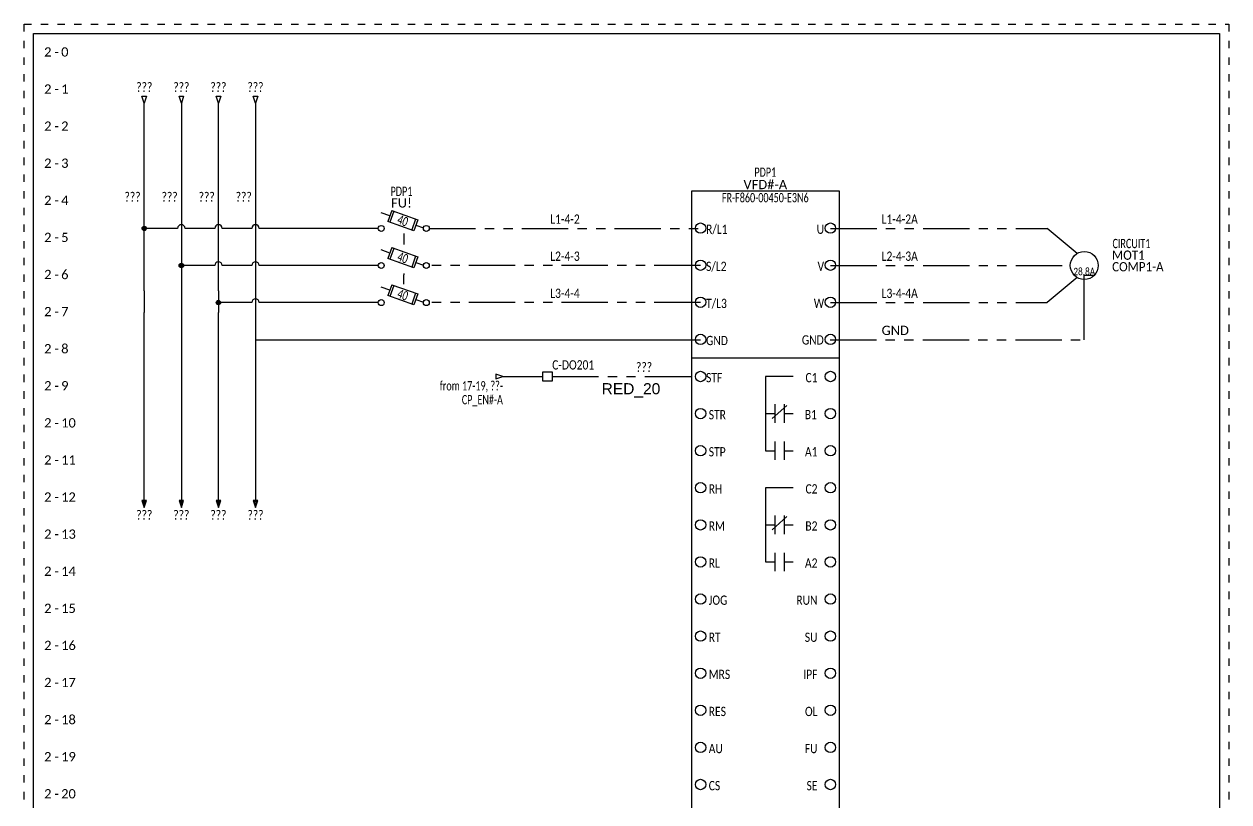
# Model space of a CAD drawing. Header units: inches. Extents: x 0 to 16.2, y 0 to 21.2.
# Drawn here: x 0 to 16.25, y 10.77 to 21.25 of the extents above; entities that cross this region are included whole.
import ezdxf
from ezdxf.enums import TextEntityAlignment as Align

# ---------------------------------------------------------------- set-up
doc = ezdxf.new("R2010")
doc.units = ezdxf.units.IN
doc.header["$MEASUREMENT"] = 0
doc.linetypes.add('DOT2', pattern=[0.125, 0, -0.125])
doc.linetypes.add('PHANTOM2', pattern=[1.25, 0.625, -0.125, 0.125, -0.125, 0.125, -0.125])
for name, color, linetype in [('BRN_8', 46, 'Continuous'), ('GRN_14', 76, 'Continuous'), ('LINK', 9, 'Continuous'), ('MISC', 7, 'Continuous'), ('ORG_8', 30, 'Continuous'), ('RED_20', 10, 'Continuous'), ('SYMS', 7, 'Continuous'), ('TAGFIXED', 7, 'Continuous'), ('TERMS', 123, 'Continuous'), ('WIRENO', 72, 'Continuous'), ('YEL_8', 2, 'Continuous')]:
    doc.layers.add(name, color=color, linetype=linetype)
doc.layers.add('TITLEBLOCK_FRAME', color=7, linetype='DOT2', plot=False)
doc.styles.get("Standard").update_dxf_attribs({"font": 'arial.ttf'})
doc.styles.add('TB_BODY', font='arial.ttf')
doc.styles.add('WD', font='calibri.ttf')

# ---------------------------------------------------------------- blocks, each defined once
blk = doc.blocks.new('HA1D3')
blk.add_lwpolyline([(-0.094, 0), (-0.094, -0.031), (0, 0), (-0.094, 0.031), (-0.094, 0)])
at = {"style": 'WD', "width": 0.8, "flags": 8}
blk.add_attdef('WIRENO', text='', height=0.125, dxfattribs=at).set_placement((0, 0.094), align=Align.RIGHT)
at = {"style": 'WD', "flags": 1}
blk.add_attdef('SIGCODE', text='', height=0.01, dxfattribs=at).set_placement((-0.02, 0.047), align=Align.RIGHT)
blk.add_attdef('X1TERM01', (0, 0), '', height=0.01, dxfattribs=at)
at = {"style": 'WD', "width": 0.7}
for tag, p in [('XREF', (0, -0.188)), ('DESC1', (0, -0.375))]:
    blk.add_attdef(tag, text='', height=0.125, dxfattribs=at).set_placement(p, align=Align.RIGHT)
blk = doc.blocks.new('HA1D2')
blk.add_lwpolyline([(0, 0.094), (0.031, 0.094), (0, 0), (-0.031, 0.094), (0, 0.094)])
at = {"style": 'WD', "width": 0.8, "flags": 8}
blk.add_attdef('WIRENO', text='', height=0.125, dxfattribs=at).set_placement((0, 0.15), align=Align.CENTER)
at = {"style": 'WD', "flags": 1}
for tag, p in [('X8TERM01', (0, 0)), ('SIGCODE', (0.026, 0.066))]:
    blk.add_attdef(tag, p, '', height=0.01, dxfattribs=at)
at = {"style": 'WD', "width": 0.7}
for tag, p in [('XREF', (0.077, -0.037)), ('DESC1', (0.077, -0.206))]:
    blk.add_attdef(tag, p, '', height=0.125, dxfattribs=at)
blk = doc.blocks.new('HA1S4')
for points in [[(0, 0), (-0.031, 0), (0, -0.094), (0.031, 0), (0, 0)], [(0.016, -0.011), (-0.016, -0.011), (0, -0.058), (0.016, -0.011)]]:
    blk.add_lwpolyline(points)
at = {"style": 'WD', "width": 0.7}
for tag, p in [('DESC1', (0.087, 0.113)), ('XREF', (0.087, -0.062))]:
    blk.add_attdef(tag, p, '', height=0.125, dxfattribs=at)
at = {"style": 'WD', "flags": 1}
for tag, p in [('X2TERM01', (0, 0)), ('SIGCODE', (0.035, -0.083))]:
    blk.add_attdef(tag, p, '', height=0.01, dxfattribs=at)
at = {"style": 'WD', "width": 0.8, "flags": 8}
blk.add_attdef('WIRENO', text='', height=0.125, dxfattribs=at).set_placement((0, -0.259), align=Align.CENTER)
blk = doc.blocks.new('Hmo13')
blk.add_circle((0, 0), 0.188)
at = {"style": 'WD'}
for tag, p, width in [('INST', (0.381, 0.403), 0.7), ('LOC', (0.381, 0.234), 0.7), ('TAG1', (0.375, 0.077), 0.9), ('DESC1', (0.376, -0.079), 0.9), ('DESC2', (0.376, -0.235), 0.9), ('DESC3', (0.376, -0.391), 0.9), ('RATING3', (0.375, -0.548), 0.8), ('RATING4', (0.375, -0.704), 0.8), ('WDTAGALT', (0.375, -0.875), 0.7)]:
    blk.add_attdef(tag, p, '', height=0.125, dxfattribs=dict(at, width=width))
at = {"style": 'WD', "flags": 1}
for tag, p in [('X0TERM01', (-0.094, 0.162)), ('X4TERM02', (-0.188, 0)), ('X0TERM03', (-0.094, -0.162)), ('X0TERM04', (0.133, -0.133))]:
    blk.add_attdef(tag, p, '', height=0.0125, dxfattribs=at)
at = {"style": 'WD', "flags": 9}
blk.add_attdef('FAMILY', text='', height=0.01, dxfattribs=at).set_placement((-0.005, 0.17), align=Align.CENTER)
at = {"linetype": 'Continuous', "style": 'WD', "flags": 1}
for tag, p in [('CAT', (0, 0.159)), ('MFG', (0, 0.14))]:
    blk.add_attdef(tag, text='', height=0.01, dxfattribs=at).set_placement(p, align=Align.MIDDLE)
at = {"style": 'WD', "width": 0.8}
blk.add_attdef('RATING1', text='', height=0.1, dxfattribs=at).set_placement((0, 0), align=Align.CENTER)
at = {"linetype": 'Continuous', "style": 'WD', "flags": 9}
blk.add_attdef('ASSYCODE', text='', height=0.01, dxfattribs=at).set_placement((0, 0.125), align=Align.CENTER)
at = {"style": 'WD', "width": 0.8}
blk.add_attdef('RATING2', text='', height=0.1, dxfattribs=at).set_placement((0, -0.031), align=Align.TOP_CENTER)
blk = doc.blocks.new('HDS11FL')
for p, q in [((-0.19, 0.168), (-0.307, 0.21)), ((-0.163, 0.241), (-0.216, 0.094)), ((-0.134, 0.231), (-0.187, 0.084)), ((-0.163, 0.241), (0.19, 0.116)), ((0.137, -0.032), (-0.216, 0.094)), ((0.16, 0.126), (0.108, -0.021)), ((0.19, 0.116), (0.137, -0.032)), ((0.164, 0.042), (0.264, 0.006))]:
    blk.add_line(p, q)
at = {"linetype": 'Continuous'}
for centre in [(-0.304, 0), (0.304, 0)]:
    blk.add_circle(centre, 0.04, dxfattribs=at)
at = {"style": 'WD', "width": 0.7}
for tag, p in [('INST', (-0.031, 0.607)), ('LOC', (-0.031, 0.438))]:
    blk.add_attdef(tag, text='', height=0.125, dxfattribs=at).set_placement(p, align=Align.CENTER)
at = {"style": 'WD'}
blk.add_attdef('TAG1', text='', height=0.125, dxfattribs=at).set_placement((-0.031, 0.281), align=Align.CENTER)
for tag, p in [('X2LINK', (0, 0.406)), ('X8LINK', (0, -0.109))]:
    blk.add_attdef(tag, p, '', height=0.01, dxfattribs=at)
at = {"style": 'WD', "width": 0.7}
blk.add_attdef('RATING1', text='', height=0.125, rotation=340.3798, dxfattribs=at).set_placement((-0.013, 0.105), align=Align.MIDDLE_CENTER)
at = {"linetype": 'Continuous', "style": 'WD', "flags": 9}
for tag, p in [('ASSYCODE', (0.126, 0.206)), ('MFG', (0.126, 0.228)), ('CAT', (0.126, 0.247))]:
    blk.add_attdef(tag, text='', height=0.01, dxfattribs=at).set_placement(p, align=Align.CENTER)
at = {"style": 'WD'}
for tag, p, height, flags in [('CONTACT', (0.098, 0.187), 0.01, 9), ('FAMILY', (0.098, 0.264), 0.01, 9), ('X4TERM01', (-0.344, 0), 0.0125, 1), ('X1TERM02', (0.344, 0), 0.0125, 1)]:
    blk.add_attdef(tag, p, '', height=height, dxfattribs=dict(at, flags=flags))
at = {"linetype": 'Continuous', "style": 'WD', "flags": 8}
blk.add_attdef('TERM01', text='', height=0.125, dxfattribs=at).set_placement((-0.406, -0.031), align=Align.TOP_RIGHT)
blk.add_attdef('TERM02', text='', height=0.125, dxfattribs=at).set_placement((0.406, -0.031), align=Align.TOP_LEFT)
blk = doc.blocks.new('WD_WNV')
at = {"linetype": 'Continuous', "style": 'WD', "width": 0.8}
blk.add_attdef('WIRENO', text='', height=0.125, dxfattribs=at).set_placement((-0.05, 0), align=Align.MIDDLE_RIGHT)
at = {"style": 'WD', "flags": 1}
for tag, p in [('W01USER', (-0.062, 0.094)), ('W02USER', (-0.062, 0.086)), ('W03USER', (-0.062, 0.078)), ('W04USER', (-0.062, 0.07)), ('W05USER', (-0.062, 0.062)), ('W06USER', (-0.062, 0.055)), ('W07USER', (-0.062, 0.047)), ('W08USER', (-0.062, 0.039)), ('W09USER', (-0.062, 0.031)), ('W10USER', (-0.062, 0.023))]:
    blk.add_attdef(tag, text='', height=0.005, dxfattribs=at).set_placement(p, align=Align.CENTER)
blk = doc.blocks.new('WD_WNH')
at = {"linetype": 'Continuous', "style": 'WD'}
blk.add_attdef('WIRENO', text='', height=0.125, dxfattribs=at).set_placement((0, 0.062), align=Align.CENTER)
at = {"style": 'WD', "flags": 1}
for tag, p in [('W01USER', (0, 0.078)), ('W02USER', (0, 0.07)), ('W03USER', (0, 0.062)), ('W04USER', (0, 0.055)), ('W05USER', (0, 0.047)), ('W06USER', (0, 0.039)), ('W07USER', (0, 0.031)), ('W08USER', (0, 0.023)), ('W09USER', (0, 0.016)), ('W10USER', (0, 0.008))]:
    blk.add_attdef(tag, text='', height=0.005, dxfattribs=at).set_placement(p, align=Align.CENTER)
blk = doc.blocks.new('WDDOT')
for radius in [0.03, 0.0187, 0.00929]:
    blk.add_circle((0, 0), radius)
blk = doc.blocks.new('*U30')
blk.add_circle((0, 0), 0.0699)
blk = doc.blocks.new('*U31')
at = {"color": 0, "linetype": 'ByBlock', "lineweight": -2, "transparency": 16777216}
for p in [(0, 1.5), (0, 1), (0, 0.5), (0, 0)]:
    blk.add_blockref('*U30', p, dxfattribs=at)
blk = doc.blocks.new('*U32')
blk.add_circle((0, 0), 0.0699)
blk = doc.blocks.new('*U33')
at = {"color": 0, "linetype": 'ByBlock', "lineweight": -2, "transparency": 16777216}
for p in [(0, 1.5), (0, 1), (0, 0.5), (0, 0)]:
    blk.add_blockref('*U32', p, dxfattribs=at)
blk = doc.blocks.new('*U36')
blk.add_circle((0, 0), 0.0699)
blk = doc.blocks.new('*U37')
at = {"color": 0, "linetype": 'ByBlock', "lineweight": -2, "transparency": 16777216}
for p in [(0, 13), (0, 12.5), (0, 12), (0, 11.5), (0, 11), (0, 10.5), (0, 10), (0, 9.5), (0, 9), (0, 8.5), (0, 8), (0, 7.5), (0, 7), (0, 6.5), (0, 6), (0, 5.5), (0, 5), (0, 4.5), (0, 4), (0, 3.5), (0, 3), (0, 2.5), (0, 2), (0, 1.5), (0, 1), (0, 0.5), (0, 0)]:
    blk.add_blockref('*U36', p, dxfattribs=at)
blk = doc.blocks.new('*U38')
blk.add_circle((0, 0), 0.0699)
blk = doc.blocks.new('*U39')
at = {"color": 0, "linetype": 'ByBlock', "lineweight": -2, "transparency": 16777216}
for p in [(0, 5.5), (0, 5), (0, 4.5), (0, 4), (0, 3.5), (0, 3), (0, 2.5), (0, 2), (0, 1.5), (0, 1), (0, 0.5), (0, 0)]:
    blk.add_blockref('*U38', p, dxfattribs=at)
blk = doc.blocks.new('*U34')
blk.add_circle((0, 0), 0.0699)
blk = doc.blocks.new('*U35')
at = {"color": 0, "linetype": 'ByBlock', "lineweight": -2, "transparency": 16777216}
for p in [(0, 5.5), (0, 5), (0, 4.5), (0, 4), (0, 3.5), (0, 3), (0, 2.5), (0, 2), (0, 1.5), (0, 1), (0, 0.5), (0, 0)]:
    blk.add_blockref('*U34', p, dxfattribs=at)
blk = doc.blocks.new('HDV1_FR-F860')
for p, q in [((0, -2.25), (2, -2.25)), ((1.375, -2.5), (1, -2.5)), ((1, -2.5), (1, -3.5)), ((1.289, -2.889), (1.088, -3.068)), ((1.125, -2.875), (1.125, -3.125)), ((1.25, -2.875), (1.25, -3.125)), ((1, -3), (1.125, -3)), ((1.25, -3), (1.375, -3)), ((1.125, -3.375), (1.125, -3.625)), ((1.25, -3.375), (1.25, -3.625)), ((1, -3.5), (1.125, -3.5)), ((1.25, -3.5), (1.375, -3.5)), ((1.375, -4), (1, -4)), ((1, -4), (1, -5)), ((1.125, -4.375), (1.125, -4.625)), ((1.25, -4.375), (1.25, -4.625)), ((1, -4.5), (1.125, -4.5)), ((1.289, -4.389), (1.088, -4.568)), ((1.25, -4.5), (1.375, -4.5)), ((1.125, -4.875), (1.125, -5.125)), ((1.25, -4.875), (1.25, -5.125)), ((1, -5), (1.125, -5)), ((1.25, -5), (1.375, -5))]:
    blk.add_line(p, q)
blk.add_lwpolyline([(0, -15.875), (2, -15.875), (2, 0), (0, 0)], close=True)
for name, p in [('*U31', (0.125, -2)), ('*U33', (1.875, -2)), ('*U37', (0.125, -15.5)), ('*U39', (1.875, -8)), ('*U35', (1.875, -15.5))]:
    blk.add_blockref(name, p)
at = {"style": 'WD', "width": 0.7}
for tag, p in [('LOC', (0.997, 0.192)), ('INST', (1.983, 0.01)), ('XREF', (2.301, 0.004)), ('DESC1', (0.997, -0.152))]:
    blk.add_attdef(tag, text='', height=0.125, dxfattribs=at).set_placement(p, align=Align.CENTER)
at = {"style": 'WD', "flags": 9}
for tag in ['ASSYCODE', 'MFG', 'CAT']:
    blk.add_attdef(tag, text='', height=0.01, dxfattribs=at).set_placement((0, 0), align=Align.CENTER)
at = {"style": 'WD'}
for tag, p, height, flags in [('FAMILY', (0, 0), 0.01, 9), ('X4TERM01', (0.125, -0.5), 0.005, 1), ('X1TERM20', (1.875, -0.5), 0.005, 1), ('X4TERM02', (0.125, -1), 0.005, 1), ('X1TERM21', (1.875, -1), 0.005, 1), ('X4TERM03', (0.125, -1.5), 0.005, 1), ('X1TERM22', (1.875, -1.5), 0.005, 1), ('X4TERM04', (0.125, -2), 0.005, 1), ('X1TERM23', (1.87, -1.992), 0.005, 1), ('X4TERM59', (0.125, -2.5), 0.005, 1), ('X1TERM35', (1.875, -2.5), 0.005, 1), ('X4TERM05', (0.125, -3), 0.005, 1), ('X1TERM36', (1.867, -2.998), 0.005, 1), ('X4TERM06', (0.125, -3.5), 0.005, 1), ('X1TERM37', (1.875, -3.5), 0.005, 1), ('X4TERM07', (0.125, -4), 0.005, 1), ('X1TERM38', (1.875, -4), 0.005, 1), ('X4TERM08', (0.125, -4.5), 0.005, 1), ('X1TERM39', (1.875, -4.5), 0.005, 1), ('X4TERM09', (0.125, -5), 0.005, 1), ('X1TERM40', (1.875, -5), 0.005, 1), ('X4TERM10', (0.125, -5.5), 0.005, 1), ('X1TERM41', (1.875, -5.5), 0.005, 1), ('X4TERM11', (0.125, -6), 0.005, 1), ('X1TERM42', (1.875, -6), 0.005, 1), ('X4TERM12', (0.125, -6.5), 0.005, 1), ('X1TERM43', (1.875, -6.5), 0.005, 1), ('X4TERM13', (0.125, -7), 0.005, 1), ('X1TERM44', (1.875, -7), 0.005, 1), ('X4TERM14', (0.125, -7.5), 0.005, 1), ('X1TERM45', (1.875, -7.5), 0.005, 1), ('X4TERM15', (0.125, -8), 0.005, 1), ('X1TERM46', (1.875, -8), 0.005, 1), ('X4TERM16', (0.125, -8.5), 0.005, 1), ('X4TERM17', (0.125, -9), 0.005, 1), ('X4TERM18', (0.125, -9.5), 0.005, 1), ('X4TERM19', (0.125, -10), 0.005, 1), ('X1TERM47', (1.875, -10), 0.005, 1), ('X4TERM24', (0.125, -10.5), 0.005, 1), ('X1TERM48', (1.875, -10.5), 0.005, 1), ('X4TERM25', (0.125, -11), 0.005, 1), ('X1TERM49', (1.875, -11), 0.005, 1), ('X4TERM26', (0.125, -11.5), 0.005, 1), ('X1TERM50', (1.875, -11.5), 0.005, 1), ('X4TERM27', (0.125, -12), 0.005, 1), ('X1TERM51', (1.875, -12), 0.005, 1), ('X4TERM28', (0.125, -12.5), 0.005, 1), ('X1TERM52', (1.875, -12.5), 0.005, 1), ('X4TERM29', (0.125, -13), 0.005, 1), ('X1TERM53', (1.875, -13), 0.005, 1), ('X4TERM30', (0.125, -13.5), 0.005, 1), ('X1TERM54', (1.875, -13.5), 0.005, 1), ('X4TERM31', (0.125, -14), 0.005, 1), ('X1TERM55', (1.875, -14), 0.005, 1), ('X4TERM32', (0.125, -14.5), 0.005, 1), ('X1TERM56', (1.875, -14.5), 0.005, 1), ('X4TERM33', (0.125, -15), 0.005, 1), ('X1TERM57', (1.875, -15), 0.005, 1), ('X4TERM34', (0.125, -15.5), 0.005, 1), ('X1TERM58', (1.875, -15.5), 0.005, 1)]:
    blk.add_attdef(tag, p, '', height=height, dxfattribs=dict(at, flags=flags))
blk.add_attdef('TAG1', text='', height=0.125, dxfattribs=at).set_placement((0.997, 0.025), align=Align.CENTER)
at = {"style": 'WD', "width": 0.8}
for tag, p in [('TERM01', (0.198, -0.515)), ('TERM02', (0.198, -1.015)), ('TERM03', (0.198, -1.515)), ('TERM04', (0.198, -2.015)), ('TERM59', (0.198, -2.515)), ('TERM05', (0.234, -3.015)), ('TERM06', (0.234, -3.515)), ('TERM07', (0.234, -4.015)), ('TERM08', (0.234, -4.515)), ('TERM09', (0.234, -5.015)), ('TERM10', (0.234, -5.515)), ('TERM11', (0.234, -6.015)), ('TERM12', (0.234, -6.515)), ('TERM13', (0.234, -7.015)), ('TERM14', (0.234, -7.515)), ('TERM15', (0.234, -8.015)), ('TERM16', (0.234, -8.515)), ('TERM17', (0.234, -9.015)), ('TERM18', (0.234, -9.515)), ('TERM19', (0.234, -10.015)), ('TERM24', (0.234, -10.515)), ('TERM25', (0.234, -11.015)), ('TERM26', (0.234, -11.515)), ('TERM27', (0.234, -12.015)), ('TERM28', (0.234, -12.515)), ('TERM29', (0.234, -13.015)), ('TERM30', (0.234, -13.515)), ('TERM31', (0.234, -14.015)), ('TERM32', (0.234, -14.515)), ('TERM33', (0.234, -15.015)), ('TERM34', (0.234, -15.515))]:
    blk.add_attdef(tag, text='', height=0.125, dxfattribs=at).set_placement(p, align=Align.MIDDLE_LEFT)
for tag, p in [('TERM20', (1.79, -0.515)), ('TERM21', (1.79, -1.015)), ('TERM22', (1.79, -1.515)), ('TERM23', (1.785, -2.007)), ('TERM35', (1.701, -2.515)), ('TERM36', (1.693, -3.013)), ('TERM37', (1.701, -3.515)), ('TERM38', (1.701, -4.015)), ('TERM39', (1.701, -4.515)), ('TERM40', (1.701, -5.015)), ('TERM41', (1.701, -5.515)), ('TERM42', (1.701, -6.015)), ('TERM43', (1.701, -6.515)), ('TERM44', (1.701, -7.015)), ('TERM45', (1.701, -7.515)), ('TERM46', (1.701, -8.015)), ('TERM47', (1.701, -10.015)), ('TERM48', (1.701, -10.515)), ('TERM49', (1.701, -11.015)), ('TERM50', (1.701, -11.515)), ('TERM51', (1.701, -12.015)), ('TERM52', (1.701, -12.515)), ('TERM53', (1.701, -13.015)), ('TERM54', (1.701, -13.515)), ('TERM55', (1.701, -14.015)), ('TERM56', (1.701, -14.515)), ('TERM57', (1.701, -15.015)), ('TERM58', (1.701, -15.515))]:
    blk.add_attdef(tag, text='', height=0.125, dxfattribs=at).set_placement(p, align=Align.MIDDLE_RIGHT)
blk = doc.blocks.new('HT0001')
for p, q in [((-0.062, 0.062), (0.062, 0.062)), ((-0.062, -0.062), (-0.062, 0.062)), ((0.062, 0.062), (0.062, -0.062)), ((0.062, -0.062), (-0.062, -0.062))]:
    blk.add_line(p, q)
at = {"style": 'WD'}
for tag, p, width in [('INST', (0.062, 0.42), 0.7), ('LOC', (0.062, 0.25), 0.7), ('DESC1', (0.05, -0.385), 0.8)]:
    blk.add_attdef(tag, p, '', height=0.125, dxfattribs=dict(at, width=width))
at = {"linetype": 'Continuous', "style": 'WD'}
for tag, p, height, width, flags in [('TERM01', (0.062, 0.094), 0.125, 0.8, 8), ('TAGSTRIP', (0.05, -0.229), 0.125, 0.9, 8), ('CAT', (0.213, -0.406), 0.109, 0.8, 1), ('DESC2', (0.05, -0.541), 0.125, 0.8, 8), ('DESC3', (0.05, -0.698), 0.125, 0.8, 8)]:
    blk.add_attdef(tag, p, '', height=height, dxfattribs=dict(at, width=width, flags=flags))
at = {"style": 'WD', "flags": 1}
for tag, p, height in [('X4TERM01', (-0.062, 0), 0.0125), ('X4TERMDESC01', (-0.055, -0.023), 0.025), ('X2TERMDESC01', (-0.006, 0.029), 0.025), ('X2TERM01', (0, 0.062), 0.0125), ('STRIPSEQ', (0, 0), 0.00125), ('X2PIN01', (0.033, 0.084), 0.0125), ('X1TERMDESC01', (0.039, 0.007), 0.025), ('X1TERM01', (0.062, 0), 0.0125), ('X1PIN01', (0.087, 0.016), 0.0125), ('X4PIN01', (-0.114, -0.038), 0.0125), ('LINKTERM', (0, -0.002), 0.00125), ('X8TERMDESC01', (0, -0.054), 0.025), ('X8TERM01', (0, -0.062), 0.0125), ('X8PIN01', (0.026, -0.096), 0.0125)]:
    blk.add_attdef(tag, p, '', height=height, dxfattribs=at)
at = {"linetype": 'Continuous', "style": 'WD', "width": 0.8, "flags": 1}
blk.add_attdef('MFG', text='', height=0.109, dxfattribs=at).set_placement((0.088, -0.406), align=Align.RIGHT)
at = {"style": 'WD', "width": 0.7, "flags": 1}
blk.add_attdef('ASSYCODE', (0.062, -0.281), '', height=0.01, dxfattribs=at)
blk = doc.blocks.new('HDS21FL')
for p, q in [((-0.19, 0.168), (-0.307, 0.21)), ((-0.163, 0.241), (-0.216, 0.094)), ((-0.134, 0.231), (-0.187, 0.084)), ((-0.163, 0.241), (0.19, 0.116)), ((0.137, -0.032), (-0.216, 0.094)), ((0.16, 0.126), (0.108, -0.021)), ((0.19, 0.116), (0.137, -0.032)), ((0.164, 0.042), (0.264, 0.006))]:
    blk.add_line(p, q)
at = {"linetype": 'Continuous'}
for centre in [(-0.304, 0), (0.304, 0)]:
    blk.add_circle(centre, 0.04, dxfattribs=at)
at = {"style": 'WD', "width": 0.7}
for tag, p in [('INST', (-0.031, 0.607)), ('LOC', (-0.031, 0.438))]:
    blk.add_attdef(tag, text='', height=0.125, dxfattribs=at).set_placement(p, align=Align.CENTER)
at = {"style": 'WD'}
blk.add_attdef('TAG2', text='', height=0.125, dxfattribs=at).set_placement((-0.031, 0.281), align=Align.CENTER)
for tag, p in [('X2LINK', (0, 0.375)), ('X8LINK', (0, -0.109))]:
    blk.add_attdef(tag, p, '', height=0.01, dxfattribs=at)
at = {"style": 'WD', "width": 0.7}
blk.add_attdef('RATING1', text='', height=0.125, rotation=340.3798, dxfattribs=at).set_placement((-0.013, 0.105), align=Align.MIDDLE_CENTER)
at = {"style": 'WD'}
for tag, p, height, flags in [('CONTACT', (0.098, 0.24), 0.01, 9), ('FAMILY', (0.098, 0.264), 0.01, 9), ('X4TERM01', (-0.344, 0), 0.0125, 1), ('X1TERM02', (0.344, 0), 0.0125, 1)]:
    blk.add_attdef(tag, p, '', height=height, dxfattribs=dict(at, flags=flags))
at = {"linetype": 'Continuous', "style": 'WD', "flags": 8}
blk.add_attdef('TERM01', text='', height=0.125, dxfattribs=at).set_placement((-0.406, -0.031), align=Align.TOP_RIGHT)
blk.add_attdef('TERM02', text='', height=0.125, dxfattribs=at).set_placement((0.406, -0.031), align=Align.TOP_LEFT)
blk = doc.blocks.new('WD_MLRH7')
at = {"style": 'WD'}
blk.add_attdef('WDCOPY_DASH', text='', height=0.125, dxfattribs=at).set_placement((-0.684, 0), align=Align.MIDDLE)
blk.add_attdef('SHEET', text='', height=0.125, dxfattribs=at).set_placement((-0.756, 0), align=Align.MIDDLE_RIGHT)
blk.add_attdef('RUNGFIRST', text='', height=0.125, dxfattribs=at).set_placement((-0.625, 0), align=Align.MIDDLE_LEFT)
at = {"style": 'WD', "flags": 1}
for tag, p in [('RUNGHORV', (-0.25, -0.127)), ('RUNGINC', (-0.25, -0.163)), ('WIREMODE', (-0.25, -0.281)), ('RUNGDIST', (-0.25, -0.2)), ('RUNGCNT', (-0.25, -0.237)), ('WIREFMT', (-0.25, -0.321)), ('WIRE-START', (-0.25, -0.356)), ('WIRE-GSUF', (-0.25, -0.396)), ('PH3SPACE', (-0.25, -0.437))]:
    blk.add_attdef(tag, text='', height=0.025, dxfattribs=at).set_placement(p, align=Align.RIGHT)
blk = doc.blocks.new('*U41')
at = {"color": 5}
for p, q in [((0, 21), (16, 21)), ((0, 0), (0, 21)), ((16, 21), (16, 0))]:
    blk.add_line(p, q, dxfattribs=at)
at = {"layer": 'TITLEBLOCK_FRAME'}
blk.add_lwpolyline([(-0.125, 21.125), (16.125, 21.125), (16.125, -0.125), (-0.125, -0.125)], close=True, dxfattribs=at)
blk.add_lwpolyline([(-0.125, 21.125), (16.125, 21.125), (16.125, -0.125), (-0.125, -0.125)], close=True, dxfattribs=at)
at = {"color": 7, "style": 'TB_BODY', "flags": 4}
for tag, p in [('N5', (7.597, 1.925)), ('N4', (7.597, 1.575)), ('N3', (7.597, 1.225)), ('N2', (7.597, 0.925)), ('N1', (7.597, 0.575)), ('PAGENO', (5.883, 0.167)), ('SHEETMAX', (6.824, 0.157))]:
    blk.add_attdef(tag, text='', height=0.14, dxfattribs=at).set_placement(p, align=Align.MIDDLE_CENTER)
for tag, height, p in [('DATE5', 0.14, (7.854, 1.925)), ('PAR5', 0.14, (9.104, 1.925)), ('DESCRIPTION5', 0.14, (9.661, 1.925)), ('TITLE1', 0.175, (0.091, 1.57)), ('DATE4', 0.14, (7.854, 1.575)), ('PAR4', 0.14, (9.104, 1.575)), ('DESCRIPTION4', 0.14, (9.661, 1.575)), ('TITLE2', 0.175, (0.091, 1.306)), ('AP.PAR', 0.14, (5.526, 1.365)), ('DATE3', 0.14, (7.854, 1.225)), ('PAR3', 0.14, (9.104, 1.225)), ('DESCRIPTION3', 0.14, (9.661, 1.225)), ('TITLE3', 0.175, (0.091, 1.041)), ('DATE2', 0.14, (7.854, 0.925)), ('PAR2', 0.14, (9.104, 0.925)), ('DESCRIPTION2', 0.14, (9.661, 0.925)), ('DESS.PAR', 0.14, (5.286, 0.642)), ('DATE1', 0.14, (7.854, 0.575)), ('PAR1', 0.14, (9.109, 0.575)), ('DESCRIPTION1', 0.14, (9.645, 0.575)), ('PRJCT', 0.14, (1.193, 0.167)), ('DATE', 0.14, (3.204, 0.179))]:
    blk.add_attdef(tag, text='', height=height, dxfattribs=at).set_placement(p, align=Align.MIDDLE_LEFT)

msp = doc.modelspace()

# ---------------------------------------------------------------- linework, layer by layer
at = {"layer": 'BRN_8'}
for p, q in [((1.621, 17.653), (1.621, 20.186)), ((2.071, 18.496), (1.621, 18.496)), ((2.571, 18.496), (2.171, 18.496)), ((3.071, 18.496), (2.671, 18.496)), ((4.777, 18.496), (3.171, 18.496)), ((14.205, 18.159), (13.799, 18.496)), ((1.621, 17.653), (1.621, 17.364)), ((1.621, 14.828), (1.621, 17.364))]:
    msp.add_line(p, q, dxfattribs=at)
at = {"layer": 'BRN_8', "linetype": 'PHANTOM2'}
for p, q in [((5.465, 18.496), (9.125, 18.496)), ((10.875, 18.496), (13.799, 18.496))]:
    msp.add_line(p, q, dxfattribs=at)
at = {"layer": 'BRN_8'}
for centre in [(2.121, 18.496), (2.621, 18.496), (3.121, 18.496)]:
    msp.add_arc(centre, 0.05, 0, 180, dxfattribs=at)
at = {"layer": 'GRN_14'}
for p, q in [((3.121, 20.186), (3.121, 17.653)), ((14.299, 16.996), (14.299, 17.864)), ((14.299, 17.864), (14.432, 17.864)), ((3.121, 17.653), (3.121, 17.364)), ((3.121, 17.364), (3.121, 14.828)), ((3.121, 16.996), (9.125, 16.996))]:
    msp.add_line(p, q, dxfattribs=at)
at = {"layer": 'GRN_14', "linetype": 'PHANTOM2'}
msp.add_line((10.87, 16.996), (14.299, 16.996), dxfattribs=at)
at = {"layer": 'LINK'}
for p, q in [((5.121, 18.429), (5.121, 18.278)), ((5.121, 17.746), (5.121, 17.871))]:
    msp.add_line(p, q, dxfattribs=at)
for points in [[(5.121, 18.387), (5.121, 18.371)], [(5.121, 17.887), (5.121, 17.871)]]:
    msp.add_lwpolyline(points, dxfattribs=at)
at = {"layer": 'ORG_8'}
for p, q in [((2.121, 20.186), (2.121, 17.653)), ((2.571, 17.996), (2.121, 17.996)), ((3.071, 17.996), (2.671, 17.996)), ((4.777, 17.996), (3.171, 17.996)), ((2.121, 17.653), (2.121, 17.364)), ((2.121, 17.364), (2.121, 14.828))]:
    msp.add_line(p, q, dxfattribs=at)
at = {"layer": 'ORG_8', "linetype": 'PHANTOM2'}
for p, q in [((9.125, 17.996), (5.465, 17.996)), ((10.875, 17.996), (14.112, 17.996))]:
    msp.add_line(p, q, dxfattribs=at)
at = {"layer": 'ORG_8'}
for centre in [(2.621, 17.996), (3.121, 17.996)]:
    msp.add_arc(centre, 0.05, 0, 180, dxfattribs=at)
at = {"layer": 'RED_20'}
msp.add_line((6.458, 16.5), (6.998, 16.5), dxfattribs=at)
at = {"layer": 'RED_20', "linetype": 'PHANTOM2'}
msp.add_line((7.123, 16.5), (9.125, 16.5), dxfattribs=at)
at = {"layer": 'YEL_8'}
for p, q in [((2.621, 17.653), (2.621, 20.186)), ((14.205, 17.834), (13.799, 17.496)), ((2.621, 17.653), (2.621, 17.364)), ((3.071, 17.496), (2.621, 17.496)), ((4.777, 17.496), (3.171, 17.496)), ((2.621, 14.828), (2.621, 17.364))]:
    msp.add_line(p, q, dxfattribs=at)
at = {"layer": 'YEL_8', "linetype": 'PHANTOM2'}
for p, q in [((9.125, 17.496), (5.465, 17.496)), ((10.875, 17.496), (13.799, 17.496))]:
    msp.add_line(p, q, dxfattribs=at)
at = {"layer": 'YEL_8'}
msp.add_arc((3.121, 17.496), 0.05, 0, 180, dxfattribs=at)

# ---------------------------------------------------------------- block references
at = {"ltscale": 0.5}
msp.add_blockref('*U41', (0.125, 0.125), dxfattribs=at)
msp.add_blockref('WD_MLRH7', (1.125, 20.875), dxfattribs=at).add_auto_attribs({'RUNGFIRST': '0', 'SHEET': '2', 'WDCOPY_DASH': '-'})
at = {"layer": 'SYMS'}
for name, p, values in [('HA1D2', (1.621, 20.186), {'WIRENO': '???'}), ('HA1D2', (2.121, 20.186), {'WIRENO': '???'}), ('HA1D2', (2.621, 20.186), {'WIRENO': '???'}), ('HA1D2', (3.121, 20.186), {'WIRENO': '???'}), ('Hmo13', (14.299, 17.996), {'RATING2': '28.8A', 'DESC1': 'COMP1-A', 'LOC': 'CIRCUIT1', 'TAG1': 'MOT1'}), ('HA1D3', (6.458, 16.5), {'DESC1': 'CP_EN#-A', 'XREF': 'from 17-19, ??-'}), ('HA1S4', (1.621, 14.828), {'WIRENO': '???'}), ('HA1S4', (2.121, 14.828), {'WIRENO': '???'}), ('HA1S4', (2.621, 14.828), {'WIRENO': '???'}), ('HA1S4', (3.121, 14.828), {'WIRENO': '???'})]:
    msp.add_blockref(name, p, dxfattribs=at).add_auto_attribs(values)
ref = msp.add_blockref('HDV1_FR-F860', (9, 19), dxfattribs=at)
ref.add_attrib('TAG1F', 'VFD#-A', dxfattribs={"layer": 'TAGFIXED', "height": 0.125, "style": 'WD'}).set_placement((9.997, 19.025), align=Align.CENTER)
ref.add_attrib('DESC1', 'FR-F860-00450-E3N6', dxfattribs={"layer": '0', "height": 0.125, "style": 'WD', "width": 0.7}).set_placement((9.997, 18.848), align=Align.CENTER)
ref.add_attrib('LOC', 'PDP1', dxfattribs={"layer": '0', "height": 0.125, "style": 'WD', "width": 0.7}).set_placement((9.997, 19.192), align=Align.CENTER)
ref.add_attrib('TERM02', 'S/L2', dxfattribs={"layer": '0', "height": 0.125, "style": 'WD', "width": 0.8}).set_placement((9.198, 17.985), align=Align.MIDDLE_LEFT)
ref.add_attrib('TERM03', 'T/L3', dxfattribs={"layer": '0', "height": 0.125, "style": 'WD', "width": 0.8}).set_placement((9.198, 17.485), align=Align.MIDDLE_LEFT)
ref.add_attrib('TERM04', 'GND', dxfattribs={"layer": '0', "height": 0.125, "style": 'WD', "width": 0.8}).set_placement((9.198, 16.985), align=Align.MIDDLE_LEFT)
ref.add_attrib('TERM20', 'U', dxfattribs={"layer": '0', "height": 0.125, "style": 'WD', "width": 0.8}).set_placement((10.79, 18.485), align=Align.MIDDLE_RIGHT)
ref.add_attrib('TERM21', 'V', dxfattribs={"layer": '0', "height": 0.125, "style": 'WD', "width": 0.8}).set_placement((10.79, 17.985), align=Align.MIDDLE_RIGHT)
ref.add_attrib('TERM22', 'W', dxfattribs={"layer": '0', "height": 0.125, "style": 'WD', "width": 0.8}).set_placement((10.79, 17.485), align=Align.MIDDLE_RIGHT)
ref.add_attrib('TERM23', 'GND', dxfattribs={"layer": '0', "height": 0.125, "style": 'WD', "width": 0.8}).set_placement((10.785, 16.993), align=Align.MIDDLE_RIGHT)
ref.add_attrib('TERM05', 'STR', dxfattribs={"layer": '0', "height": 0.125, "style": 'WD', "width": 0.8}).set_placement((9.234, 15.985), align=Align.MIDDLE_LEFT)
ref.add_attrib('TERM06', 'STP', dxfattribs={"layer": '0', "height": 0.125, "style": 'WD', "width": 0.8}).set_placement((9.234, 15.485), align=Align.MIDDLE_LEFT)
ref.add_attrib('TERM07', 'RH', dxfattribs={"layer": '0', "height": 0.125, "style": 'WD', "width": 0.8}).set_placement((9.234, 14.985), align=Align.MIDDLE_LEFT)
ref.add_attrib('TERM08', 'RM', dxfattribs={"layer": '0', "height": 0.125, "style": 'WD', "width": 0.8}).set_placement((9.234, 14.485), align=Align.MIDDLE_LEFT)
ref.add_attrib('TERM09', 'RL', dxfattribs={"layer": '0', "height": 0.125, "style": 'WD', "width": 0.8}).set_placement((9.234, 13.985), align=Align.MIDDLE_LEFT)
ref.add_attrib('TERM10', 'JOG', dxfattribs={"layer": '0', "height": 0.125, "style": 'WD', "width": 0.8}).set_placement((9.234, 13.485), align=Align.MIDDLE_LEFT)
ref.add_attrib('TERM11', 'RT', dxfattribs={"layer": '0', "height": 0.125, "style": 'WD', "width": 0.8}).set_placement((9.234, 12.985), align=Align.MIDDLE_LEFT)
ref.add_attrib('TERM12', 'MRS', dxfattribs={"layer": '0', "height": 0.125, "style": 'WD', "width": 0.8}).set_placement((9.234, 12.485), align=Align.MIDDLE_LEFT)
ref.add_attrib('TERM13', 'RES', dxfattribs={"layer": '0', "height": 0.125, "style": 'WD', "width": 0.8}).set_placement((9.234, 11.985), align=Align.MIDDLE_LEFT)
ref.add_attrib('TERM14', 'AU', dxfattribs={"layer": '0', "height": 0.125, "style": 'WD', "width": 0.8}).set_placement((9.234, 11.485), align=Align.MIDDLE_LEFT)
ref.add_attrib('TERM15', 'CS', dxfattribs={"layer": '0', "height": 0.125, "style": 'WD', "width": 0.8}).set_placement((9.234, 10.985), align=Align.MIDDLE_LEFT)
ref.add_attrib('TERM16', 'SD', dxfattribs={"layer": '0', "height": 0.125, "style": 'WD', "width": 0.8}).set_placement((9.234, 10.485), align=Align.MIDDLE_LEFT)
ref.add_attrib('TERM17', 'PC', dxfattribs={"layer": '0', "height": 0.125, "style": 'WD', "width": 0.8}).set_placement((9.234, 9.985), align=Align.MIDDLE_LEFT)
ref.add_attrib('TERM18', '+24', dxfattribs={"layer": '0', "height": 0.125, "style": 'WD', "width": 0.8}).set_placement((9.234, 9.485), align=Align.MIDDLE_LEFT)
ref.add_attrib('TERM19', 'SD', dxfattribs={"layer": '0', "height": 0.125, "style": 'WD', "width": 0.8}).set_placement((9.234, 8.985), align=Align.MIDDLE_LEFT)
ref.add_attrib('TERM24', '10E(+10V)', dxfattribs={"layer": '0', "height": 0.125, "style": 'WD', "width": 0.8}).set_placement((9.234, 8.485), align=Align.MIDDLE_LEFT)
ref.add_attrib('TERM25', '10(+5V)', dxfattribs={"layer": '0', "height": 0.125, "style": 'WD', "width": 0.8}).set_placement((9.234, 7.985), align=Align.MIDDLE_LEFT)
ref.add_attrib('TERM26', '2', dxfattribs={"layer": '0', "height": 0.125, "style": 'WD', "width": 0.8}).set_placement((9.234, 7.485), align=Align.MIDDLE_LEFT)
ref.add_attrib('TERM27', '5', dxfattribs={"layer": '0', "height": 0.125, "style": 'WD', "width": 0.8}).set_placement((9.234, 6.985), align=Align.MIDDLE_LEFT)
ref.add_attrib('TERM28', '1', dxfattribs={"layer": '0', "height": 0.125, "style": 'WD', "width": 0.8}).set_placement((9.234, 6.485), align=Align.MIDDLE_LEFT)
ref.add_attrib('TERM29', '4', dxfattribs={"layer": '0', "height": 0.125, "style": 'WD', "width": 0.8}).set_placement((9.234, 5.985), align=Align.MIDDLE_LEFT)
ref.add_attrib('TERM30', 'PC', dxfattribs={"layer": '0', "height": 0.125, "style": 'WD', "width": 0.8}).set_placement((9.234, 5.485), align=Align.MIDDLE_LEFT)
ref.add_attrib('TERM31', 'S1', dxfattribs={"layer": '0', "height": 0.125, "style": 'WD', "width": 0.8}).set_placement((9.234, 4.985), align=Align.MIDDLE_LEFT)
ref.add_attrib('TERM32', 'S2', dxfattribs={"layer": '0', "height": 0.125, "style": 'WD', "width": 0.8}).set_placement((9.234, 4.485), align=Align.MIDDLE_LEFT)
ref.add_attrib('TERM33', 'SIC', dxfattribs={"layer": '0', "height": 0.125, "style": 'WD', "width": 0.8}).set_placement((9.234, 3.985), align=Align.MIDDLE_LEFT)
ref.add_attrib('TERM34', 'SD', dxfattribs={"layer": '0', "height": 0.125, "style": 'WD', "width": 0.8}).set_placement((9.234, 3.485), align=Align.MIDDLE_LEFT)
ref.add_attrib('TERM35', 'C1', dxfattribs={"layer": '0', "height": 0.125, "style": 'WD', "width": 0.8}).set_placement((10.701, 16.485), align=Align.MIDDLE_RIGHT)
ref.add_attrib('TERM36', 'B1', dxfattribs={"layer": '0', "height": 0.125, "style": 'WD', "width": 0.8}).set_placement((10.693, 15.987), align=Align.MIDDLE_RIGHT)
ref.add_attrib('TERM37', 'A1', dxfattribs={"layer": '0', "height": 0.125, "style": 'WD', "width": 0.8}).set_placement((10.701, 15.485), align=Align.MIDDLE_RIGHT)
ref.add_attrib('TERM38', 'C2', dxfattribs={"layer": '0', "height": 0.125, "style": 'WD', "width": 0.8}).set_placement((10.701, 14.985), align=Align.MIDDLE_RIGHT)
ref.add_attrib('TERM39', 'B2', dxfattribs={"layer": '0', "height": 0.125, "style": 'WD', "width": 0.8}).set_placement((10.701, 14.485), align=Align.MIDDLE_RIGHT)
ref.add_attrib('TERM40', 'A2', dxfattribs={"layer": '0', "height": 0.125, "style": 'WD', "width": 0.8}).set_placement((10.701, 13.985), align=Align.MIDDLE_RIGHT)
ref.add_attrib('TERM41', 'RUN', dxfattribs={"layer": '0', "height": 0.125, "style": 'WD', "width": 0.8}).set_placement((10.701, 13.485), align=Align.MIDDLE_RIGHT)
ref.add_attrib('TERM42', 'SU', dxfattribs={"layer": '0', "height": 0.125, "style": 'WD', "width": 0.8}).set_placement((10.701, 12.985), align=Align.MIDDLE_RIGHT)
ref.add_attrib('TERM43', 'IPF', dxfattribs={"layer": '0', "height": 0.125, "style": 'WD', "width": 0.8}).set_placement((10.701, 12.485), align=Align.MIDDLE_RIGHT)
ref.add_attrib('TERM44', 'OL', dxfattribs={"layer": '0', "height": 0.125, "style": 'WD', "width": 0.8}).set_placement((10.701, 11.985), align=Align.MIDDLE_RIGHT)
ref.add_attrib('TERM45', 'FU', dxfattribs={"layer": '0', "height": 0.125, "style": 'WD', "width": 0.8}).set_placement((10.701, 11.485), align=Align.MIDDLE_RIGHT)
ref.add_attrib('TERM46', 'SE', dxfattribs={"layer": '0', "height": 0.125, "style": 'WD', "width": 0.8}).set_placement((10.701, 10.985), align=Align.MIDDLE_RIGHT)
ref.add_attrib('TERM47', 'F/C', dxfattribs={"layer": '0', "height": 0.125, "style": 'WD', "width": 0.8}).set_placement((10.701, 8.985), align=Align.MIDDLE_RIGHT)
ref.add_attrib('TERM48', 'SD', dxfattribs={"layer": '0', "height": 0.125, "style": 'WD', "width": 0.8}).set_placement((10.701, 8.485), align=Align.MIDDLE_RIGHT)
ref.add_attrib('TERM49', 'AM', dxfattribs={"layer": '0', "height": 0.125, "style": 'WD', "width": 0.8}).set_placement((10.701, 7.985), align=Align.MIDDLE_RIGHT)
ref.add_attrib('TERM50', '5', dxfattribs={"layer": '0', "height": 0.125, "style": 'WD', "width": 0.8}).set_placement((10.701, 7.485), align=Align.MIDDLE_RIGHT)
ref.add_attrib('TERM51', 'TXD+', dxfattribs={"layer": '0', "height": 0.125, "style": 'WD', "width": 0.8}).set_placement((10.701, 6.985), align=Align.MIDDLE_RIGHT)
ref.add_attrib('TERM52', 'TXD-', dxfattribs={"layer": '0', "height": 0.125, "style": 'WD', "width": 0.8}).set_placement((10.701, 6.485), align=Align.MIDDLE_RIGHT)
ref.add_attrib('TERM53', 'RXD+', dxfattribs={"layer": '0', "height": 0.125, "style": 'WD', "width": 0.8}).set_placement((10.701, 5.985), align=Align.MIDDLE_RIGHT)
ref.add_attrib('TERM54', 'RXD-', dxfattribs={"layer": '0', "height": 0.125, "style": 'WD', "width": 0.8}).set_placement((10.701, 5.485), align=Align.MIDDLE_RIGHT)
ref.add_attrib('TERM55', 'GND', dxfattribs={"layer": '0', "height": 0.125, "style": 'WD', "width": 0.8}).set_placement((10.701, 4.985), align=Align.MIDDLE_RIGHT)
ref.add_attrib('TERM56', 'VCC(5V)', dxfattribs={"layer": '0', "height": 0.125, "style": 'WD', "width": 0.8}).set_placement((10.701, 4.485), align=Align.MIDDLE_RIGHT)
ref.add_attrib('TERM57', 'So', dxfattribs={"layer": '0', "height": 0.125, "style": 'WD', "width": 0.8}).set_placement((10.701, 3.985), align=Align.MIDDLE_RIGHT)
ref.add_attrib('TERM58', 'SOC', dxfattribs={"layer": '0', "height": 0.125, "style": 'WD', "width": 0.8}).set_placement((10.701, 3.485), align=Align.MIDDLE_RIGHT)
ref.add_attrib('TERM01', 'R/L1', dxfattribs={"layer": '0', "height": 0.125, "style": 'WD', "width": 0.8}).set_placement((9.198, 18.485), align=Align.MIDDLE_LEFT)
ref.add_attrib('TERM59', 'STF', dxfattribs={"layer": '0', "height": 0.125, "style": 'WD', "width": 0.8}).set_placement((9.198, 16.485), align=Align.MIDDLE_LEFT)
ref = msp.add_blockref('HDS11FL', (5.121, 18.496), dxfattribs=at)
ref.add_attrib('RATING1', '40', dxfattribs={"layer": '0', "height": 0.125, "rotation": 340.3798, "style": 'WD', "width": 0.7}).set_placement((5.108, 18.601), align=Align.MIDDLE_CENTER)
ref.add_attrib('LOC', 'PDP1', dxfattribs={"layer": '0', "height": 0.125, "style": 'WD', "width": 0.7}).set_placement((5.09, 18.934), align=Align.CENTER)
ref.add_attrib('TAG1F', 'FU!', dxfattribs={"layer": 'TAGFIXED', "height": 0.125, "style": 'WD'}).set_placement((5.09, 18.777), align=Align.CENTER)
for p in [(1.621, 18.496), (2.121, 17.996), (2.621, 17.496)]:
    msp.add_blockref('WDDOT', p, dxfattribs=at)
ref = msp.add_blockref('HDS21FL', (5.121, 17.996), dxfattribs=at)
ref.add_attrib('RATING1', '40', dxfattribs={"layer": 'MISC', "height": 0.125, "rotation": 340.3798, "style": 'WD', "width": 0.7}).set_placement((5.108, 18.101), align=Align.MIDDLE_CENTER)
ref = msp.add_blockref('HDS21FL', (5.121, 17.496), dxfattribs=at)
ref.add_attrib('RATING1', '40', dxfattribs={"layer": 'MISC', "height": 0.125, "rotation": 340.3798, "style": 'WD', "width": 0.7}).set_placement((5.108, 17.601), align=Align.MIDDLE_CENTER)
ref = msp.add_blockref('HT0001', (7.06, 16.5), dxfattribs=at)
ref.add_attrib('TERM01', 'C-DO201', (7.123, 16.594), dxfattribs={"layer": 'TERMS', "linetype": 'Continuous', "height": 0.125, "style": 'WD', "width": 0.8, "flags": 8})
at = {"layer": 'WIRENO'}
ref = msp.add_blockref('WD_WNV', (1.621, 18.919), dxfattribs=at)
ref.add_attrib('WIRENO', '???', dxfattribs={"linetype": 'Continuous', "height": 0.125, "style": 'WD', "width": 0.8}).set_placement((1.571, 18.919), align=Align.MIDDLE_RIGHT)
ref = msp.add_blockref('WD_WNV', (2.121, 18.919), dxfattribs=at)
ref.add_attrib('WIRENO', '???', dxfattribs={"linetype": 'Continuous', "height": 0.125, "style": 'WD', "width": 0.8}).set_placement((2.071, 18.919), align=Align.MIDDLE_RIGHT)
ref = msp.add_blockref('WD_WNV', (2.621, 18.919), dxfattribs=at)
ref.add_attrib('WIRENO', '???', dxfattribs={"linetype": 'Continuous', "height": 0.125, "style": 'WD', "width": 0.8}).set_placement((2.571, 18.919), align=Align.MIDDLE_RIGHT)
ref = msp.add_blockref('WD_WNV', (3.121, 18.919), dxfattribs=at)
ref.add_attrib('WIRENO', '???', dxfattribs={"linetype": 'Continuous', "height": 0.125, "style": 'WD', "width": 0.8}).set_placement((3.071, 18.919), align=Align.MIDDLE_RIGHT)
ref = msp.add_blockref('WD_WNH', (7.295, 18.496), dxfattribs=at)
ref.add_attrib('WIRENO', 'L1-4-2', dxfattribs={"linetype": 'Continuous', "height": 0.125, "style": 'WD', "width": 0.8}).set_placement((7.295, 18.559), align=Align.CENTER)
ref = msp.add_blockref('WD_WNH', (11.81, 18.496), dxfattribs=at)
ref.add_attrib('WIRENO', 'L1-4-2A', dxfattribs={"linetype": 'Continuous', "height": 0.125, "style": 'WD', "width": 0.8}).set_placement((11.81, 18.559), align=Align.CENTER)
ref = msp.add_blockref('WD_WNH', (7.295, 17.996), dxfattribs=at)
ref.add_attrib('WIRENO', 'L2-4-3', dxfattribs={"linetype": 'Continuous', "height": 0.125, "style": 'WD', "width": 0.8}).set_placement((7.295, 18.059), align=Align.CENTER)
ref = msp.add_blockref('WD_WNH', (11.81, 17.996), dxfattribs=at)
ref.add_attrib('WIRENO', 'L2-4-3A', dxfattribs={"linetype": 'Continuous', "height": 0.125, "style": 'WD', "width": 0.8}).set_placement((11.81, 18.059), align=Align.CENTER)
ref = msp.add_blockref('WD_WNH', (7.295, 17.496), dxfattribs=at)
ref.add_attrib('WIRENO', 'L3-4-4', dxfattribs={"linetype": 'Continuous', "height": 0.125, "style": 'WD', "width": 0.8}).set_placement((7.295, 17.559), align=Align.CENTER)
ref = msp.add_blockref('WD_WNH', (11.81, 17.496), dxfattribs=at)
ref.add_attrib('WIRENO', 'L3-4-4A', dxfattribs={"linetype": 'Continuous', "height": 0.125, "style": 'WD', "width": 0.8}).set_placement((11.81, 17.559), align=Align.CENTER)
at = {"layer": 'WIRENO', "ltscale": 0.5}
ref = msp.add_blockref('WD_WNH', (11.75, 16.996), dxfattribs=at)
ref.add_attrib('WIRENO', 'GND', dxfattribs={"linetype": 'Continuous', "height": 0.125, "style": 'WD'}).set_placement((11.75, 17.059), align=Align.CENTER)
at = {"layer": 'WIRENO'}
ref = msp.add_blockref('WD_WNH', (8.362, 16.5), dxfattribs=at)
ref.add_attrib('WIRENO', '???', dxfattribs={"linetype": 'Continuous', "height": 0.125, "style": 'WD', "width": 0.8}).set_placement((8.362, 16.562), align=Align.CENTER)

# ---------------------------------------------------------------- texts
at = {"ltscale": 0.5, "style": 'WD'}
for p in [(0.369, 20.375), (0.369, 19.875), (0.369, 19.375), (0.369, 18.875), (0.369, 18.375), (0.369, 17.875), (0.369, 17.375), (0.369, 16.875), (0.369, 16.375), (0.369, 15.875), (0.369, 15.375), (0.369, 14.875), (0.369, 14.375), (0.369, 13.875), (0.369, 13.375), (0.369, 12.875), (0.369, 12.375), (0.369, 11.875), (0.369, 11.375), (0.369, 10.875)]:
    msp.add_text('2', height=0.125, dxfattribs=at).set_placement(p, align=Align.MIDDLE_RIGHT)
for p in [(0.441, 20.375), (0.441, 19.875), (0.441, 19.375), (0.441, 18.875), (0.441, 18.375), (0.441, 17.875), (0.441, 17.375), (0.441, 16.875), (0.441, 16.375), (0.441, 15.875), (0.441, 15.375), (0.441, 14.875), (0.441, 14.375), (0.441, 13.875), (0.441, 13.375), (0.441, 12.875), (0.441, 12.375), (0.441, 11.875), (0.441, 11.375), (0.441, 10.875)]:
    msp.add_text('-', height=0.125, dxfattribs=at).set_placement(p, align=Align.MIDDLE)
for s, p in [('1', (0.5, 20.375)), ('2', (0.5, 19.875)), ('3', (0.5, 19.375)), ('4', (0.5, 18.875)), ('5', (0.5, 18.375)), ('6', (0.5, 17.875)), ('7', (0.5, 17.375)), ('8', (0.5, 16.875)), ('9', (0.5, 16.375)), ('10', (0.5, 15.875)), ('11', (0.5, 15.375)), ('12', (0.5, 14.875)), ('13', (0.5, 14.375)), ('14', (0.5, 13.875)), ('15', (0.5, 13.375)), ('16', (0.5, 12.875)), ('17', (0.5, 12.375)), ('18', (0.5, 11.875)), ('19', (0.5, 11.375)), ('20', (0.5, 10.875))]:
    msp.add_text(s, height=0.125, dxfattribs=at).set_placement(p, align=Align.MIDDLE_LEFT)
at = {"layer": 'MISC', "insert": (8.185, 16.41), "char_height": 0.15, "attachment_point": 2}
msp.add_mtext('\\W1.00;RED_20', dxfattribs=at)

doc.saveas('drawing.dxf')
